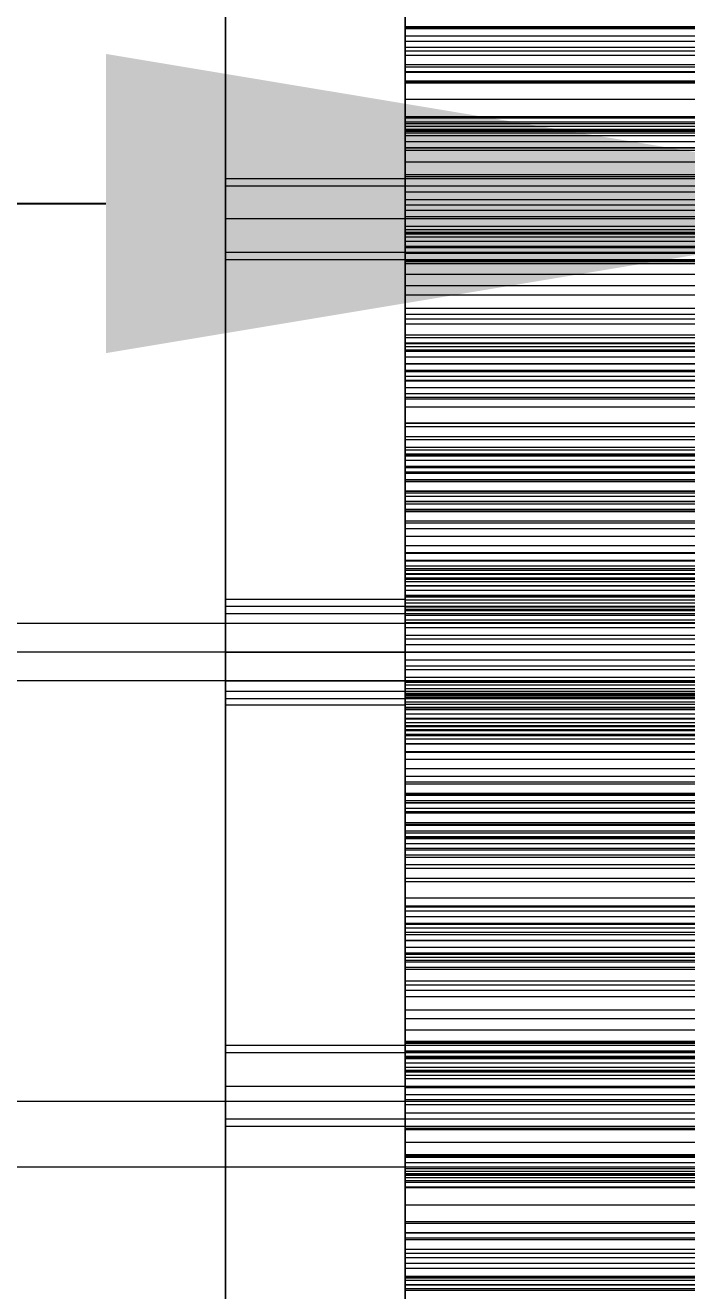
# Model space of a CAD drawing. Header units: millimetres. Extents: x -1970 to 34302, y -65268 to 6837.
# Drawn here: x 486.5 to 597, y -34381.7 to -34170.2 of the extents above; entities that cross this region are included whole.
import ezdxf

# ---------------------------------------------------------------- set-up
doc = ezdxf.new("R2010")
doc.units = ezdxf.units.MM
for name, color, linetype, lineweight in [('COTAS_O', 1, 'Continuous', 0), ('frontal_briquetadora', 7, 'Continuous', 0), ('frontal_tolva', 7, 'Continuous', 0)]:
    doc.layers.add(name, color=color, linetype=linetype, lineweight=lineweight)
doc.dimstyles.new('R19_100', dxfattribs={"dimtxt": 250, "dimasz": 150, "dimexe": 150, "dimexo": 80, "dimgap": 100, "dimtad": 1, "dimtih": 1, "dimtoh": 1, "dimdsep": 46, "dimcen": 0.09, "dimadec": 0, "dimazin": 0, "dimtfac": 1, "dimtdec": 4, "dimtofl": 0, "dimtmove": 0, "dimatfit": 3, "dimfxl": 1, "dimtolj": 1, "dimtzin": 0, "dimarcsym": 0})

# ---------------------------------------------------------------- blocks, each defined once
blk = doc.blocks.new('*D35')
at = {"layer": 'COTAS_O', "color": 0, "lineweight": -2, "transparency": 16777216}
for p, q in [((-1725, -34320), (-1725, -33550)), ((1725, -34320), (1725, -33550)), ((-1575, -33700), (1575, -33700))]:
    blk.add_line(p, q, dxfattribs=at)
at = {"layer": 'COTAS_O', "color": 0, "transparency": 16777216}
for points in [[(-1575, -33675), (-1575, -33725), (-1725, -33700)], [(1575, -33675), (1575, -33725), (1725, -33700)]]:
    blk.add_solid(points, dxfattribs=at)
at = {"layer": 'Defpoints', "color": 0, "transparency": 16777216}
for p in [(1725, -33700), (-1725, -34400), (1725, -34400)]:
    blk.add_point(p, dxfattribs=at)
blk = doc.blocks.new('*D39')
at = {"layer": 'COTAS_O', "color": 0, "lineweight": -2, "transparency": 16777216}
for p, q in [((-650, -34820), (-650, -34050)), ((650, -34820), (650, -34050)), ((-500, -34200), (500, -34200))]:
    blk.add_line(p, q, dxfattribs=at)
at = {"layer": 'COTAS_O', "color": 0, "transparency": 16777216}
for points in [[(-500, -34175), (-500, -34225), (-650, -34200)], [(500, -34175), (500, -34225), (650, -34200)]]:
    blk.add_solid(points, dxfattribs=at)
at = {"layer": 'Defpoints', "color": 0, "transparency": 16777216}
for p in [(650, -34200), (-650, -34900), (650, -34900)]:
    blk.add_point(p, dxfattribs=at)

msp = doc.modelspace()

# ---------------------------------------------------------------- linework, layer by layer
at = {"layer": 'frontal_briquetadora'}
for p, q in [((520, -34157.775), (520, -34173.231)), ((520, -34174.744), (520, -34159.169)), ((550, -34173.231), (550, -34157.775)), ((550, -34159.169), (550, -34174.744)), ((550, -34163.517), (550, -34170.544)), ((550, -34175.223), (550, -34164.444)), ((520, -34182.2), (520, -34166.069)), ((550, -34182.2), (550, -34166.069)), ((550, -34166.775), (550, -34177.964)), ((550, -34177.146), (550, -34168.422)), ((550, -34172.006), (550, -34169.27)), ((550, -34179.561), (550, -34169.995)), ((550, -34170.764), (550, -34170.441)), ((550, -34170.441), (550, -34172.896)), ((550, -34170.441), (750, -34170.441)), ((550, -34170.544), (550, -34179.847)), ((550, -34170.544), (750, -34170.544)), ((550, -34173.853), (550, -34170.764)), ((550, -34170.764), (750, -34170.764)), ((520, -34173.231), (520, -34189.88)), ((550, -34174.538), (550, -34172.006)), ((750, -34172.006), (550, -34172.006)), ((550, -34172.896), (550, -34178.035)), ((550, -34172.896), (750, -34172.896)), ((550, -34189.88), (550, -34173.231)), ((550, -34179.589), (550, -34173.853)), ((550, -34173.853), (750, -34173.853)), ((520, -34191.495), (520, -34174.744)), ((550, -34176.835), (550, -34174.538)), ((750, -34174.538), (550, -34174.538)), ((550, -34174.744), (550, -34191.495)), ((550, -34187.602), (550, -34175.223)), ((550, -34175.223), (750, -34175.223)), ((520, -34178.883), (520, -34177)), ((520, -34178.061), (520, -34177.118)), ((520, -34177.118), (520, -34179.937)), ((520, -34182.729), (520, -34178.061)), ((550, -34186.389), (550, -34176.835)), ((750, -34176.835), (550, -34176.835)), ((550, -34187.891), (550, -34177.146)), ((550, -34177.146), (750, -34177.146)), ((550, -34177.964), (550, -34190.647)), ((550, -34177.964), (750, -34177.964)), ((550, -34178.035), (550, -34185.66)), ((550, -34178.035), (750, -34178.035)), ((520, -34184.46), (520, -34178.883)), ((520, -34179.937), (520, -34186.409)), ((550, -34182.626), (550, -34179.561)), ((750, -34179.561), (550, -34179.561)), ((550, -34187.752), (550, -34179.589)), ((550, -34179.589), (750, -34179.589)), ((550, -34179.847), (550, -34191.067)), ((550, -34179.847), (750, -34179.847)), ((520, -34199.42), (520, -34182.2)), ((550, -34199.42), (550, -34182.2)), ((520, -34190.943), (520, -34182.729)), ((520, -34186.282), (520, -34184.117)), ((520, -34184.117), (520, -34184.39)), ((520, -34184.39), (520, -34187.047)), ((520, -34193.516), (520, -34184.46)), ((550, -34185.525), (550, -34182.626)), ((750, -34182.626), (550, -34182.626)), ((520, -34190.456), (520, -34186.282)), ((520, -34186.409), (520, -34196.286)), ((550, -34188.246), (550, -34185.525)), ((750, -34185.525), (550, -34185.525)), ((550, -34185.66), (550, -34195.479)), ((550, -34185.66), (750, -34185.66)), ((550, -34186.417), (550, -34186.389)), ((750, -34186.389), (550, -34186.389)), ((550, -34186.682), (550, -34186.417)), ((750, -34186.417), (550, -34186.417)), ((550, -34187.157), (550, -34186.682)), ((750, -34186.682), (550, -34186.682)), ((520, -34187.047), (520, -34191.561)), ((550, -34187.826), (550, -34187.157)), ((750, -34187.157), (550, -34187.157)), ((550, -34201.105), (550, -34187.602)), ((550, -34187.602), (750, -34187.602)), ((550, -34198.027), (550, -34187.752)), ((550, -34187.752), (750, -34187.752)), ((550, -34188.675), (550, -34187.826)), ((750, -34187.826), (550, -34187.826)), ((550, -34200.244), (550, -34187.891)), ((550, -34187.891), (750, -34187.891)), ((550, -34190.778), (550, -34188.246)), ((750, -34188.246), (550, -34188.246)), ((550, -34189.695), (550, -34188.675)), ((750, -34188.675), (550, -34188.675)), ((520, -34189.88), (520, -34207.527)), ((520, -34192.727), (520, -34190.313)), ((520, -34195.812), (520, -34190.456)), ((520, -34202.387), (520, -34190.943)), ((550, -34199.367), (550, -34189.695)), ((750, -34189.695), (550, -34189.695)), ((550, -34207.527), (550, -34189.88)), ((550, -34190.647), (550, -34204.338)), ((550, -34190.647), (750, -34190.647)), ((550, -34193.102), (550, -34190.778)), ((750, -34190.778), (550, -34190.778)), ((520, -34209.225), (520, -34191.495)), ((520, -34191.561), (520, -34197.039)), ((520, -34197.076), (520, -34192.727)), ((550, -34191.067), (550, -34203.774)), ((550, -34191.067), (750, -34191.067)), ((550, -34191.495), (550, -34209.225)), ((550, -34195.188), (550, -34193.102)), ((750, -34193.102), (550, -34193.102)), ((520, -34205.704), (520, -34193.516)), ((550, -34204.848), (550, -34195.188)), ((750, -34195.188), (550, -34195.188)), ((520, -34195.812), (750, -34195.812)), ((520, -34201.29), (520, -34195.812)), ((520, -34196.286), (520, -34209.187)), ((520, -34198.605), (520, -34196.441)), ((520, -34196.441), (520, -34196.713)), ((520, -34196.713), (520, -34199.37)), ((520, -34197.039), (750, -34197.039)), ((520, -34197.039), (520, -34202.395)), ((520, -34202.5), (520, -34197.076)), ((550, -34195.479), (550, -34207.113)), ((550, -34195.479), (750, -34195.479)), ((520, -34202.779), (520, -34198.605)), ((520, -34199.37), (520, -34203.885)), ((520, -34217.526), (520, -34199.42)), ((550, -34210.021), (550, -34198.027)), ((550, -34198.027), (750, -34198.027)), ((550, -34202.228), (550, -34199.367)), ((750, -34199.367), (550, -34199.367)), ((550, -34217.526), (550, -34199.42)), ((520, -34205.804), (520, -34201.29)), ((550, -34213.731), (550, -34200.244)), ((550, -34200.244), (750, -34200.244)), ((550, -34208.173), (550, -34201.105)), ((550, -34201.105), (750, -34201.105)), ((520, -34216.621), (520, -34202.387)), ((520, -34202.395), (520, -34206.569)), ((520, -34202.5), (750, -34202.5)), ((520, -34202.5), (520, -34207.924)), ((520, -34208.136), (520, -34202.779)), ((550, -34204.919), (550, -34202.228)), ((750, -34202.228), (550, -34202.228)), ((520, -34203.885), (520, -34209.362)), ((520, -34220.554), (520, -34205.704)), ((520, -34208.461), (520, -34205.804)), ((550, -34203.774), (550, -34217.478)), ((550, -34203.774), (750, -34203.774)), ((550, -34204.338), (550, -34218.51)), ((550, -34204.338), (750, -34204.338)), ((550, -34205.112), (550, -34204.848)), ((750, -34204.848), (550, -34204.848)), ((550, -34207.432), (550, -34204.919)), ((750, -34204.919), (550, -34204.919)), ((550, -34205.616), (550, -34205.112)), ((750, -34205.112), (550, -34205.112)), ((550, -34206.333), (550, -34205.616)), ((750, -34205.616), (550, -34205.616)), ((520, -34206.569), (520, -34208.734)), ((520, -34207.527), (520, -34225.965)), ((520, -34207.924), (520, -34212.273)), ((550, -34207.243), (550, -34206.333)), ((750, -34206.333), (550, -34206.333)), ((550, -34207.113), (550, -34220.117)), ((550, -34207.113), (750, -34207.113)), ((550, -34208.336), (550, -34207.243)), ((750, -34207.243), (550, -34207.243)), ((550, -34209.753), (550, -34207.432)), ((750, -34207.432), (550, -34207.432)), ((550, -34225.965), (550, -34207.527)), ((520, -34208.136), (750, -34208.136)), ((520, -34213.613), (520, -34208.136)), ((520, -34208.734), (520, -34208.461)), ((520, -34209.187), (520, -34224.618)), ((520, -34227.726), (520, -34209.225)), ((520, -34209.362), (750, -34209.362)), ((520, -34209.362), (520, -34214.719)), ((550, -34215.272), (550, -34208.173)), ((550, -34208.173), (750, -34208.173)), ((550, -34209.601), (550, -34208.336)), ((750, -34208.336), (550, -34208.336)), ((550, -34209.225), (550, -34227.726)), ((550, -34219.355), (550, -34209.601)), ((750, -34209.601), (550, -34209.601)), ((550, -34211.863), (550, -34209.753)), ((750, -34209.753), (550, -34209.753)), ((550, -34223.272), (550, -34210.021)), ((550, -34210.021), (750, -34210.021)), ((550, -34213.734), (550, -34211.863)), ((750, -34211.863), (550, -34211.863)), ((520, -34212.273), (520, -34214.687)), ((520, -34218.128), (520, -34213.613)), ((550, -34227.834), (550, -34213.731)), ((550, -34223.476), (550, -34213.734)), ((750, -34213.734), (550, -34213.734)), ((520, -34214.719), (520, -34218.892)), ((550, -34222.397), (550, -34215.272)), ((550, -34215.272), (750, -34215.272)), ((520, -34233.1), (520, -34216.621)), ((520, -34236.305), (520, -34217.526)), ((520, -34220.784), (520, -34218.128)), ((550, -34217.478), (550, -34224.611)), ((550, -34217.478), (750, -34217.478)), ((550, -34236.305), (550, -34217.526)), ((520, -34218.892), (520, -34221.057)), ((520, -34237.497), (520, -34220.554)), ((550, -34218.51), (550, -34232.619)), ((550, -34218.51), (750, -34218.51)), ((550, -34222.005), (550, -34219.355)), ((750, -34219.355), (550, -34219.355)), ((550, -34220.117), (550, -34233.99)), ((550, -34220.117), (750, -34220.117)), ((520, -34221.057), (520, -34220.784)), ((550, -34224.483), (550, -34222.005)), ((750, -34222.005), (550, -34222.005)), ((550, -34229.547), (550, -34222.397)), ((550, -34222.397), (750, -34222.397)), ((520, -34224.618), (520, -34241.985)), ((550, -34237.271), (550, -34223.272)), ((550, -34223.272), (750, -34223.272)), ((550, -34223.976), (550, -34223.476)), ((750, -34223.476), (550, -34223.476)), ((550, -34224.718), (550, -34223.976)), ((750, -34223.976), (550, -34223.976)), ((550, -34226.781), (550, -34224.483)), ((750, -34224.483), (550, -34224.483)), ((550, -34224.611), (550, -34231.767)), ((550, -34224.611), (750, -34224.611)), ((550, -34225.673), (550, -34224.718)), ((750, -34224.718), (550, -34224.718)), ((520, -34225.965), (520, -34244.978)), ((550, -34226.824), (550, -34225.673)), ((750, -34225.673), (550, -34225.673)), ((550, -34244.978), (550, -34225.965)), ((550, -34228.885), (550, -34226.781)), ((750, -34226.781), (550, -34226.781)), ((550, -34228.157), (550, -34226.824)), ((750, -34226.824), (550, -34226.824)), ((520, -34246.782), (520, -34227.726)), ((550, -34227.726), (550, -34246.782)), ((550, -34242.009), (550, -34227.834)), ((550, -34227.834), (750, -34227.834)), ((550, -34229.664), (550, -34228.157)), ((750, -34228.157), (550, -34228.157)), ((550, -34230.777), (550, -34228.885)), ((750, -34228.885), (550, -34228.885)), ((550, -34236.717), (550, -34229.547)), ((550, -34229.547), (750, -34229.547)), ((550, -34239.478), (550, -34229.664)), ((750, -34229.664), (550, -34229.664)), ((550, -34232.427), (550, -34230.777)), ((750, -34230.777), (550, -34230.777)), ((520, -34251.188), (520, -34233.1)), ((550, -34231.767), (550, -34238.943)), ((550, -34231.767), (750, -34231.767)), ((550, -34242.229), (550, -34232.427)), ((750, -34232.427), (550, -34232.427)), ((550, -34232.619), (550, -34236.673)), ((550, -34232.619), (750, -34232.619)), ((550, -34233.99), (550, -34241.171)), ((550, -34233.99), (750, -34233.99)), ((520, -34255.539), (520, -34236.305)), ((520, -34255.881), (520, -34237.497)), ((550, -34255.539), (550, -34236.305)), ((550, -34236.673), (550, -34240.744)), ((550, -34236.673), (750, -34236.673)), ((550, -34243.904), (550, -34236.717)), ((550, -34236.717), (750, -34236.717)), ((550, -34251.479), (550, -34237.271)), ((550, -34237.271), (750, -34237.271)), ((550, -34238.943), (550, -34246.135)), ((550, -34238.943), (750, -34238.943)), ((550, -34241.909), (550, -34239.478)), ((750, -34239.478), (550, -34239.478)), ((550, -34240.744), (550, -34244.831)), ((550, -34240.744), (750, -34240.744)), ((550, -34241.171), (550, -34248.367)), ((550, -34241.171), (750, -34241.171)), ((520, -34241.985), (520, -34260.62)), ((550, -34244.168), (550, -34241.909)), ((750, -34241.909), (550, -34241.909)), ((550, -34246.101), (550, -34242.009)), ((550, -34242.009), (750, -34242.009)), ((550, -34242.963), (550, -34242.229)), ((750, -34242.229), (550, -34242.229)), ((550, -34243.941), (550, -34242.963)), ((750, -34242.963), (550, -34242.963)), ((520, -34244.978), (520, -34264.342)), ((550, -34251.105), (550, -34243.904)), ((550, -34243.904), (750, -34243.904)), ((550, -34245.133), (550, -34243.941)), ((750, -34243.941), (550, -34243.941)), ((550, -34246.246), (550, -34244.168)), ((750, -34244.168), (550, -34244.168)), ((550, -34244.831), (550, -34248.931)), ((550, -34244.831), (750, -34244.831)), ((550, -34264.342), (550, -34244.978)), ((550, -34246.52), (550, -34245.133)), ((750, -34245.133), (550, -34245.133)), ((520, -34266.168), (520, -34246.782)), ((550, -34250.205), (550, -34246.101)), ((550, -34246.101), (750, -34246.101)), ((550, -34246.135), (550, -34253.34)), ((550, -34246.135), (750, -34246.135)), ((550, -34248.128), (550, -34246.246)), ((750, -34246.246), (550, -34246.246)), ((550, -34248.091), (550, -34246.52)), ((750, -34246.52), (550, -34246.52)), ((550, -34246.782), (550, -34266.168)), ((550, -34249.836), (550, -34248.091)), ((750, -34248.091), (550, -34248.091)), ((550, -34249.796), (550, -34248.128)), ((750, -34248.128), (550, -34248.128)), ((550, -34248.367), (550, -34255.575)), ((550, -34248.367), (750, -34248.367)), ((550, -34248.931), (550, -34253.043)), ((550, -34248.931), (750, -34248.931)), ((550, -34251.223), (550, -34249.796)), ((750, -34249.796), (550, -34249.796)), ((550, -34259.686), (550, -34249.836)), ((750, -34249.836), (550, -34249.836)), ((550, -34254.32), (550, -34250.205)), ((550, -34250.205), (750, -34250.205)), ((520, -34270.191), (520, -34251.188)), ((550, -34258.317), (550, -34251.105)), ((550, -34251.105), (750, -34251.105)), ((550, -34261.06), (550, -34251.223)), ((750, -34251.223), (550, -34251.223)), ((550, -34255.598), (550, -34251.479)), ((550, -34251.479), (750, -34251.479)), ((550, -34253.043), (550, -34257.165)), ((550, -34253.043), (750, -34253.043)), ((550, -34253.34), (550, -34260.554)), ((550, -34253.34), (750, -34253.34)), ((550, -34258.445), (550, -34254.32)), ((550, -34254.32), (750, -34254.32)), ((520, -34275), (520, -34255.539)), ((520, -34257.742), (520, -34255.577)), ((520, -34255.577), (520, -34255.85)), ((520, -34255.85), (520, -34258.506)), ((520, -34275), (520, -34255.881)), ((550, -34275), (550, -34255.539)), ((550, -34255.575), (550, -34262.792)), ((550, -34255.575), (750, -34255.575)), ((550, -34259.725), (550, -34255.598)), ((550, -34255.598), (750, -34255.598)), ((520, -34261.916), (520, -34257.742)), ((520, -34258.506), (520, -34263.021)), ((550, -34257.165), (550, -34261.296)), ((550, -34257.165), (750, -34257.165)), ((550, -34265.537), (550, -34258.317)), ((550, -34258.317), (750, -34258.317)), ((550, -34262.577), (550, -34258.445)), ((550, -34258.445), (750, -34258.445)), ((520, -34260.62), (520, -34279.809)), ((550, -34261.893), (550, -34259.686)), ((750, -34259.686), (550, -34259.686)), ((550, -34263.859), (550, -34259.725)), ((550, -34259.725), (750, -34259.725)), ((550, -34260.554), (550, -34267.776)), ((550, -34260.554), (750, -34260.554)), ((520, -34267.272), (520, -34261.916)), ((520, -34265.227), (520, -34262.813)), ((550, -34262.027), (550, -34261.06)), ((750, -34261.06), (550, -34261.06)), ((550, -34261.296), (550, -34265.432)), ((550, -34261.296), (750, -34261.296)), ((550, -34263.928), (550, -34261.893)), ((750, -34261.893), (550, -34261.893)), ((550, -34263.238), (550, -34262.027)), ((750, -34262.027), (550, -34262.027)), ((550, -34266.715), (550, -34262.577)), ((550, -34262.577), (750, -34262.577)), ((550, -34262.792), (550, -34270.015)), ((550, -34262.792), (750, -34262.792)), ((520, -34263.021), (520, -34268.499)), ((520, -34264.342), (520, -34283.832)), ((550, -34264.664), (550, -34263.238)), ((750, -34263.238), (550, -34263.238)), ((550, -34267.999), (550, -34263.859)), ((550, -34263.859), (750, -34263.859)), ((550, -34265.78), (550, -34263.928)), ((750, -34263.928), (550, -34263.928)), ((550, -34283.832), (550, -34264.342)), ((550, -34266.286), (550, -34264.664)), ((750, -34264.664), (550, -34264.664)), ((520, -34269.576), (520, -34265.227)), ((550, -34266.168), (520, -34266.168)), ((520, -34285.658), (520, -34266.168)), ((550, -34265.432), (550, -34269.572)), ((550, -34265.432), (750, -34265.432)), ((550, -34272.76), (550, -34265.537)), ((550, -34265.537), (750, -34265.537)), ((550, -34267.436), (550, -34265.78)), ((750, -34265.78), (550, -34265.78)), ((550, -34266.168), (550, -34285.658)), ((550, -34268.091), (550, -34266.286)), ((750, -34266.286), (550, -34266.286)), ((550, -34270.857), (550, -34266.715)), ((550, -34266.715), (750, -34266.715)), ((520, -34267.272), (750, -34267.272)), ((520, -34272.75), (520, -34267.272)), ((520, -34268.499), (750, -34268.499)), ((520, -34268.499), (520, -34273.855)), ((550, -34268.877), (550, -34267.436)), ((750, -34267.436), (550, -34267.436)), ((550, -34267.776), (550, -34275)), ((550, -34267.776), (750, -34267.776)), ((550, -34272.141), (550, -34267.999)), ((550, -34267.999), (750, -34267.999)), ((550, -34270.069), (550, -34268.091)), ((750, -34268.091), (550, -34268.091)), ((550, -34270.075), (550, -34268.877)), ((750, -34268.877), (550, -34268.877)), ((750, -34270.216), (200, -34270.216)), ((520, -34275), (520, -34269.576)), ((520, -34271.971), (520, -34269.806)), ((520, -34269.806), (520, -34270.079)), ((520, -34270.079), (520, -34272.736)), ((520, -34289.38), (520, -34270.191)), ((750, -34270.191), (520, -34270.191)), ((550, -34269.572), (550, -34273.715)), ((550, -34269.572), (750, -34269.572)), ((550, -34270.015), (550, -34277.24)), ((550, -34270.015), (750, -34270.015)), ((550, -34279.931), (550, -34270.069)), ((750, -34270.069), (550, -34270.069)), ((550, -34279.925), (550, -34270.075)), ((750, -34270.075), (550, -34270.075)), ((550, -34275), (550, -34270.857)), ((550, -34270.857), (750, -34270.857)), ((520, -34276.145), (520, -34271.971)), ((520, -34272.736), (520, -34277.25)), ((520, -34277.264), (520, -34272.75)), ((550, -34276.285), (550, -34272.141)), ((550, -34272.141), (750, -34272.141)), ((550, -34279.985), (550, -34272.76)), ((550, -34272.76), (750, -34272.76)), ((750, -34275), (200, -34275)), ((520, -34273.855), (520, -34278.029)), ((520, -34275), (750, -34275)), ((520, -34275), (520, -34280.424)), ((520, -34275), (520, -34294.119)), ((550, -34275), (520, -34275)), ((520, -34275), (520, -34294.461)), ((550, -34273.715), (550, -34277.859)), ((550, -34273.715), (750, -34273.715)), ((550, -34275), (550, -34282.224)), ((550, -34279.143), (550, -34275)), ((550, -34275), (550, -34294.461)), ((550, -34275), (750, -34275)), ((520, -34281.501), (520, -34276.145)), ((520, -34277.25), (520, -34282.728)), ((520, -34279.921), (520, -34277.264)), ((550, -34280.428), (550, -34276.285)), ((550, -34276.285), (750, -34276.285)), ((550, -34277.24), (550, -34284.463)), ((550, -34277.24), (750, -34277.24)), ((750, -34279.784), (200, -34279.784)), ((520, -34278.029), (520, -34280.194)), ((750, -34279.809), (520, -34279.809)), ((520, -34279.809), (520, -34298.812)), ((550, -34277.859), (550, -34282.001)), ((550, -34277.859), (750, -34277.859)), ((550, -34283.285), (550, -34279.143)), ((550, -34279.143), (750, -34279.143)), ((520, -34280.194), (520, -34279.921)), ((520, -34280.424), (520, -34284.773)), ((520, -34281.501), (750, -34281.501)), ((520, -34286.979), (520, -34281.501)), ((750, -34279.925), (550, -34279.925)), ((550, -34279.925), (550, -34281.123)), ((550, -34281.909), (550, -34279.931)), ((750, -34279.931), (550, -34279.931)), ((550, -34287.208), (550, -34279.985)), ((550, -34279.985), (750, -34279.985)), ((550, -34284.568), (550, -34280.428)), ((550, -34280.428), (750, -34280.428)), ((750, -34281.123), (550, -34281.123)), ((550, -34281.123), (550, -34282.564)), ((550, -34283.714), (550, -34281.909)), ((750, -34281.909), (550, -34281.909)), ((520, -34282.728), (750, -34282.728)), ((520, -34282.728), (520, -34288.084)), ((550, -34283.832), (520, -34283.832)), ((520, -34283.832), (520, -34303.218)), ((550, -34282.001), (550, -34286.141)), ((550, -34282.001), (750, -34282.001)), ((550, -34282.224), (550, -34289.446)), ((550, -34282.224), (750, -34282.224)), ((750, -34282.564), (550, -34282.564)), ((550, -34282.564), (550, -34284.22)), ((550, -34287.423), (550, -34283.285)), ((550, -34283.285), (750, -34283.285)), ((550, -34285.336), (550, -34283.714)), ((750, -34283.714), (550, -34283.714)), ((550, -34303.218), (550, -34283.832)), ((520, -34284.773), (520, -34287.187)), ((520, -34305.022), (520, -34285.658)), ((750, -34284.22), (550, -34284.22)), ((550, -34284.22), (550, -34286.072)), ((550, -34284.463), (550, -34291.683)), ((550, -34284.463), (750, -34284.463)), ((550, -34288.704), (550, -34284.568)), ((550, -34284.568), (750, -34284.568)), ((550, -34286.762), (550, -34285.336)), ((750, -34285.336), (550, -34285.336)), ((550, -34285.658), (550, -34305.022)), ((750, -34286.072), (550, -34286.072)), ((550, -34286.072), (550, -34288.107)), ((550, -34286.141), (550, -34290.275)), ((550, -34286.141), (750, -34286.141)), ((520, -34291.494), (520, -34286.979)), ((520, -34288.084), (520, -34292.258)), ((550, -34287.973), (550, -34286.762)), ((750, -34286.762), (550, -34286.762)), ((550, -34294.425), (550, -34287.208)), ((550, -34287.208), (750, -34287.208)), ((550, -34291.555), (550, -34287.423)), ((550, -34287.423), (750, -34287.423)), ((550, -34288.94), (550, -34287.973)), ((750, -34287.973), (550, -34287.973)), ((750, -34288.107), (550, -34288.107)), ((550, -34288.107), (550, -34290.314)), ((520, -34308.015), (520, -34289.38)), ((550, -34292.835), (550, -34288.704)), ((550, -34288.704), (750, -34288.704)), ((550, -34298.777), (550, -34288.94)), ((750, -34288.94), (550, -34288.94)), ((550, -34289.446), (550, -34296.66)), ((550, -34289.446), (750, -34289.446)), ((550, -34290.275), (550, -34294.402)), ((550, -34290.275), (750, -34290.275)), ((750, -34290.314), (550, -34290.314)), ((550, -34290.314), (550, -34300.164)), ((520, -34294.15), (520, -34291.494)), ((520, -34292.258), (520, -34294.423)), ((550, -34295.68), (550, -34291.555)), ((550, -34291.555), (750, -34291.555)), ((550, -34291.683), (550, -34298.895)), ((550, -34291.683), (750, -34291.683)), ((520, -34294.119), (520, -34312.503)), ((520, -34294.423), (520, -34294.15)), ((520, -34294.461), (520, -34313.695)), ((550, -34296.957), (550, -34292.835)), ((550, -34292.835), (750, -34292.835)), ((550, -34294.402), (550, -34298.521)), ((550, -34294.402), (750, -34294.402)), ((550, -34301.633), (550, -34294.425)), ((550, -34294.425), (750, -34294.425)), ((550, -34294.461), (550, -34313.695)), ((550, -34299.795), (550, -34295.68)), ((550, -34295.68), (750, -34295.68)), ((550, -34296.66), (550, -34303.865)), ((550, -34296.66), (750, -34296.66)), ((520, -34298.812), (520, -34316.9)), ((550, -34301.069), (550, -34296.957)), ((550, -34296.957), (750, -34296.957)), ((550, -34298.521), (550, -34312.729)), ((550, -34298.521), (750, -34298.521)), ((750, -34298.777), (550, -34298.777)), ((550, -34298.777), (550, -34300.204)), ((550, -34298.895), (550, -34306.096)), ((550, -34298.895), (750, -34298.895)), ((550, -34303.899), (550, -34299.795)), ((550, -34299.795), (750, -34299.795)), ((750, -34300.164), (550, -34300.164)), ((550, -34300.164), (550, -34301.909)), ((750, -34300.204), (550, -34300.204)), ((550, -34300.204), (550, -34301.872)), ((550, -34305.169), (550, -34301.069)), ((550, -34301.069), (750, -34301.069)), ((550, -34308.829), (550, -34301.633)), ((550, -34301.633), (750, -34301.633)), ((750, -34301.872), (550, -34301.872)), ((550, -34301.872), (550, -34303.754)), ((750, -34301.909), (550, -34301.909)), ((550, -34301.909), (550, -34303.48)), ((520, -34303.218), (520, -34322.274)), ((520, -34324.035), (520, -34305.022)), ((550, -34322.274), (550, -34303.218)), ((750, -34303.48), (550, -34303.48)), ((550, -34303.48), (550, -34304.867)), ((750, -34303.754), (550, -34303.754)), ((550, -34303.754), (550, -34305.832)), ((550, -34303.865), (550, -34311.057)), ((550, -34303.865), (750, -34303.865)), ((550, -34307.991), (550, -34303.899)), ((550, -34303.899), (750, -34303.899)), ((750, -34304.867), (550, -34304.867)), ((550, -34304.867), (550, -34306.059)), ((550, -34305.022), (550, -34324.035)), ((550, -34309.256), (550, -34305.169)), ((550, -34305.169), (750, -34305.169)), ((750, -34305.832), (550, -34305.832)), ((550, -34305.832), (550, -34308.091)), ((750, -34306.059), (550, -34306.059)), ((550, -34306.059), (550, -34307.037)), ((550, -34306.096), (550, -34313.283)), ((550, -34306.096), (750, -34306.096)), ((750, -34307.037), (550, -34307.037)), ((550, -34307.037), (550, -34307.771)), ((520, -34325.382), (520, -34308.015)), ((750, -34307.771), (550, -34307.771)), ((550, -34307.771), (550, -34317.573)), ((550, -34322.166), (550, -34307.991)), ((550, -34307.991), (750, -34307.991)), ((750, -34308.091), (550, -34308.091)), ((550, -34308.091), (550, -34310.522)), ((550, -34316.01), (550, -34308.829)), ((550, -34308.829), (750, -34308.829)), ((550, -34313.327), (550, -34309.256)), ((550, -34309.256), (750, -34309.256)), ((750, -34310.522), (550, -34310.522)), ((550, -34310.522), (550, -34320.336)), ((550, -34311.057), (550, -34318.233)), ((550, -34311.057), (750, -34311.057)), ((520, -34312.503), (520, -34329.446)), ((550, -34312.729), (550, -34326.728)), ((550, -34312.729), (750, -34312.729)), ((550, -34313.283), (550, -34320.453)), ((550, -34313.283), (750, -34313.283)), ((550, -34317.381), (550, -34313.327)), ((550, -34313.327), (750, -34313.327)), ((520, -34313.695), (520, -34332.474)), ((550, -34313.695), (550, -34332.474)), ((520, -34316.9), (520, -34333.379)), ((550, -34329.883), (550, -34316.01)), ((550, -34316.01), (750, -34316.01)), ((550, -34331.49), (550, -34317.381)), ((550, -34317.381), (750, -34317.381)), ((750, -34317.573), (550, -34317.573)), ((550, -34317.573), (550, -34319.223)), ((550, -34318.233), (550, -34325.389)), ((550, -34318.233), (750, -34318.233)), ((750, -34319.223), (550, -34319.223)), ((550, -34319.223), (550, -34321.115)), ((750, -34320.336), (550, -34320.336)), ((550, -34320.336), (550, -34321.843)), ((550, -34320.453), (550, -34327.603)), ((550, -34320.453), (750, -34320.453)), ((750, -34321.115), (550, -34321.115)), ((550, -34321.115), (550, -34323.219)), ((750, -34321.843), (550, -34321.843)), ((550, -34321.843), (550, -34323.176)), ((520, -34322.274), (520, -34340.775)), ((520, -34342.473), (520, -34324.035)), ((550, -34336.269), (550, -34322.166)), ((550, -34322.166), (750, -34322.166)), ((550, -34340.775), (550, -34322.274)), ((750, -34323.176), (550, -34323.176)), ((550, -34323.176), (550, -34324.327)), ((750, -34323.219), (550, -34323.219)), ((550, -34323.219), (550, -34325.517)), ((550, -34324.035), (550, -34342.473)), ((520, -34340.813), (520, -34325.382)), ((750, -34324.327), (550, -34324.327)), ((550, -34324.327), (550, -34325.282)), ((750, -34325.282), (550, -34325.282)), ((550, -34325.282), (550, -34326.024)), ((550, -34325.389), (550, -34332.522)), ((550, -34325.389), (750, -34325.389)), ((750, -34325.517), (550, -34325.517)), ((550, -34325.517), (550, -34327.995)), ((750, -34326.024), (550, -34326.024)), ((550, -34326.024), (550, -34326.524)), ((750, -34326.524), (550, -34326.524)), ((550, -34326.524), (550, -34336.266)), ((550, -34326.728), (550, -34339.979)), ((550, -34326.728), (750, -34326.728)), ((550, -34327.603), (550, -34334.728)), ((550, -34327.603), (750, -34327.603)), ((750, -34327.995), (550, -34327.995)), ((550, -34327.995), (550, -34330.645)), ((520, -34331.108), (520, -34328.943)), ((520, -34328.943), (520, -34329.216)), ((520, -34329.216), (520, -34331.872)), ((520, -34329.446), (520, -34344.296)), ((550, -34342.887), (550, -34329.883)), ((550, -34329.883), (750, -34329.883)), ((520, -34335.281), (520, -34331.108)), ((520, -34331.872), (520, -34336.387)), ((520, -34332.474), (520, -34350.58)), ((750, -34330.645), (550, -34330.645)), ((550, -34330.645), (550, -34340.399)), ((550, -34345.662), (550, -34331.49)), ((550, -34331.49), (750, -34331.49)), ((550, -34332.474), (550, -34350.58)), ((550, -34332.522), (550, -34346.226)), ((550, -34332.522), (750, -34332.522)), ((520, -34333.379), (520, -34347.613)), ((550, -34334.728), (550, -34341.827)), ((550, -34334.728), (750, -34334.728)), ((520, -34340.638), (520, -34335.281)), ((520, -34337.727), (520, -34335.313)), ((520, -34336.387), (520, -34341.864)), ((750, -34336.266), (550, -34336.266)), ((550, -34336.266), (550, -34338.137)), ((550, -34349.756), (550, -34336.269)), ((520, -34342.076), (520, -34337.727)), ((750, -34338.137), (550, -34338.137)), ((550, -34338.137), (550, -34340.247)), ((520, -34340.638), (750, -34340.638)), ((520, -34346.115), (520, -34340.638)), ((520, -34340.775), (520, -34358.505)), ((520, -34353.714), (520, -34340.813)), ((550, -34339.979), (550, -34351.973)), ((550, -34339.979), (750, -34339.979)), ((750, -34340.247), (550, -34340.247)), ((550, -34340.247), (550, -34342.568)), ((750, -34340.399), (550, -34340.399)), ((550, -34340.399), (550, -34341.664)), ((550, -34358.505), (550, -34340.775)), ((520, -34343.431), (520, -34341.266)), ((520, -34341.266), (520, -34341.539)), ((520, -34341.539), (520, -34344.196)), ((520, -34341.864), (750, -34341.864)), ((520, -34341.864), (520, -34347.221)), ((520, -34347.5), (520, -34342.076)), ((520, -34360.12), (520, -34342.473)), ((750, -34341.664), (550, -34341.664)), ((550, -34341.664), (550, -34342.757)), ((550, -34341.827), (550, -34348.895)), ((550, -34341.827), (750, -34341.827)), ((550, -34342.473), (550, -34360.12)), ((750, -34342.568), (550, -34342.568)), ((550, -34342.568), (550, -34345.081)), ((750, -34342.757), (550, -34342.757)), ((550, -34342.757), (550, -34343.667)), ((550, -34354.521), (550, -34342.887)), ((550, -34342.887), (750, -34342.887)), ((520, -34347.605), (520, -34343.431)), ((520, -34344.196), (520, -34348.71)), ((520, -34344.296), (520, -34356.484)), ((750, -34343.667), (550, -34343.667)), ((550, -34343.667), (550, -34344.384)), ((750, -34344.384), (550, -34344.384)), ((550, -34344.384), (550, -34344.888)), ((750, -34344.888), (550, -34344.888)), ((550, -34344.888), (550, -34345.152)), ((750, -34345.081), (550, -34345.081)), ((550, -34345.081), (550, -34347.772)), ((750, -34345.152), (550, -34345.152)), ((550, -34345.152), (550, -34354.812)), ((520, -34350.63), (520, -34346.115)), ((520, -34347.221), (520, -34351.395)), ((520, -34347.5), (750, -34347.5)), ((520, -34347.5), (520, -34352.924)), ((550, -34359.353), (550, -34345.662)), ((550, -34345.662), (750, -34345.662)), ((550, -34346.226), (550, -34358.933)), ((550, -34346.226), (750, -34346.226)), ((520, -34352.961), (520, -34347.605)), ((520, -34347.613), (520, -34359.057)), ((520, -34348.71), (520, -34354.188)), ((750, -34347.772), (550, -34347.772)), ((550, -34347.772), (550, -34350.633)), ((550, -34348.895), (550, -34362.398)), ((550, -34348.895), (750, -34348.895)), ((520, -34350.58), (520, -34367.8)), ((520, -34353.287), (520, -34350.63)), ((520, -34351.395), (520, -34353.559)), ((550, -34362.109), (550, -34349.756)), ((550, -34349.756), (750, -34349.756)), ((550, -34350.58), (550, -34367.8)), ((750, -34350.633), (550, -34350.633)), ((550, -34350.633), (550, -34360.305)), ((520, -34352.924), (520, -34357.273)), ((520, -34352.961), (750, -34352.961)), ((520, -34358.439), (520, -34352.961)), ((520, -34353.559), (520, -34353.287)), ((520, -34363.591), (520, -34353.714)), ((550, -34351.973), (550, -34362.248)), ((550, -34351.973), (750, -34351.973)), ((520, -34354.188), (750, -34354.188)), ((520, -34354.188), (520, -34359.544)), ((550, -34364.34), (550, -34354.521)), ((550, -34354.521), (750, -34354.521)), ((750, -34354.812), (550, -34354.812)), ((550, -34354.812), (550, -34356.898)), ((520, -34356.484), (520, -34365.54)), ((520, -34357.273), (520, -34359.687)), ((750, -34356.898), (550, -34356.898)), ((550, -34356.898), (550, -34359.222)), ((520, -34362.953), (520, -34358.439)), ((520, -34358.505), (520, -34375.256)), ((520, -34359.057), (520, -34367.271)), ((520, -34359.544), (520, -34363.718)), ((520, -34376.769), (520, -34360.12)), ((550, -34375.256), (550, -34358.505)), ((550, -34358.933), (550, -34370.153)), ((550, -34358.933), (750, -34358.933)), ((750, -34359.222), (550, -34359.222)), ((550, -34359.222), (550, -34361.754)), ((550, -34372.036), (550, -34359.353)), ((550, -34359.353), (750, -34359.353)), ((550, -34360.12), (550, -34376.769)), ((750, -34360.305), (550, -34360.305)), ((550, -34360.305), (550, -34361.325)), ((750, -34361.325), (550, -34361.325)), ((550, -34361.325), (550, -34362.174)), ((750, -34361.754), (550, -34361.754)), ((550, -34361.754), (550, -34364.475)), ((550, -34372.854), (550, -34362.109)), ((550, -34362.109), (750, -34362.109)), ((750, -34362.174), (550, -34362.174)), ((550, -34362.174), (550, -34362.843)), ((550, -34362.248), (550, -34370.411)), ((550, -34362.248), (750, -34362.248)), ((520, -34365.61), (520, -34362.953)), ((520, -34370.063), (520, -34363.591)), ((520, -34363.718), (520, -34365.883)), ((550, -34362.398), (550, -34374.777)), ((550, -34362.398), (750, -34362.398)), ((750, -34362.843), (550, -34362.843)), ((550, -34362.843), (550, -34363.318)), ((750, -34363.318), (550, -34363.318)), ((550, -34363.318), (550, -34363.583)), ((750, -34363.583), (550, -34363.583)), ((550, -34363.583), (550, -34363.611)), ((750, -34363.611), (550, -34363.611)), ((550, -34363.611), (550, -34373.165)), ((550, -34371.965), (550, -34364.34)), ((550, -34364.34), (750, -34364.34)), ((520, -34365.54), (520, -34371.117)), ((520, -34365.883), (520, -34365.61)), ((750, -34364.475), (550, -34364.475)), ((550, -34364.475), (550, -34367.374)), ((520, -34367.271), (520, -34371.939)), ((520, -34367.8), (520, -34383.931)), ((750, -34367.374), (550, -34367.374)), ((550, -34367.374), (550, -34370.439)), ((550, -34367.8), (550, -34383.931)), ((520, -34372.882), (520, -34370.063)), ((550, -34370.153), (550, -34379.456)), ((550, -34370.153), (750, -34370.153)), ((550, -34370.411), (550, -34376.147)), ((550, -34370.411), (750, -34370.411)), ((750, -34370.439), (550, -34370.439)), ((550, -34370.439), (550, -34380.005)), ((520, -34371.117), (520, -34373)), ((520, -34371.939), (520, -34372.882)), ((550, -34377.104), (550, -34371.965)), ((550, -34371.965), (750, -34371.965)), ((550, -34383.225), (550, -34372.036)), ((550, -34372.036), (750, -34372.036)), ((550, -34381.578), (550, -34372.854)), ((550, -34372.854), (750, -34372.854)), ((750, -34373.165), (550, -34373.165)), ((550, -34373.165), (550, -34375.462)), ((550, -34374.777), (550, -34385.556)), ((550, -34374.777), (750, -34374.777)), ((520, -34375.256), (520, -34390.831)), ((520, -34392.225), (520, -34376.769)), ((550, -34390.831), (550, -34375.256)), ((750, -34375.462), (550, -34375.462)), ((550, -34375.462), (550, -34377.994)), ((550, -34376.147), (550, -34379.236)), ((550, -34376.147), (750, -34376.147)), ((550, -34376.769), (550, -34392.225)), ((550, -34379.559), (550, -34377.104)), ((550, -34377.104), (750, -34377.104)), ((750, -34377.994), (550, -34377.994)), ((550, -34377.994), (550, -34380.73)), ((550, -34379.236), (550, -34379.559)), ((550, -34379.236), (750, -34379.236)), ((550, -34379.456), (550, -34386.483)), ((550, -34379.456), (750, -34379.456)), ((550, -34379.559), (750, -34379.559)), ((750, -34380.005), (550, -34380.005)), ((550, -34380.005), (550, -34380.778)), ((750, -34380.73), (550, -34380.73)), ((550, -34380.73), (550, -34383.655)), ((750, -34380.778), (550, -34380.778)), ((550, -34380.778), (550, -34381.382)), ((750, -34381.382), (550, -34381.382)), ((550, -34381.382), (550, -34381.806)), ((550, -34387.945), (550, -34381.578)), ((550, -34381.578), (750, -34381.578))]:
    msp.add_line(p, q, dxfattribs=at)
at = {"layer": 'frontal_tolva'}
for p, q in [((-1821.5, -34350), (1821.5, -34350)), ((-1821.5, -34361), (1821.5, -34361))]:
    msp.add_line(p, q, dxfattribs=at)

# ---------------------------------------------------------------- dimensions: what is measured, and where the dimension line sits
at = {"layer": 'COTAS_O'}
for p1, p2, picture, middle in [((-1725, -34400), (1725, -34400), '*D35', (0, -33700)), ((-650, -34900), (650, -34900), '*D39', (0, -34200))]:
    dim = msp.add_aligned_dim(p1=p1, p2=p2, distance=700, text='<> O', dimstyle='R19_100', dxfattribs=at)
    dim.commit()
    dim.dimension.update_dxf_attribs({"geometry": picture, "text_midpoint": middle})

doc.saveas('drawing.dxf')
